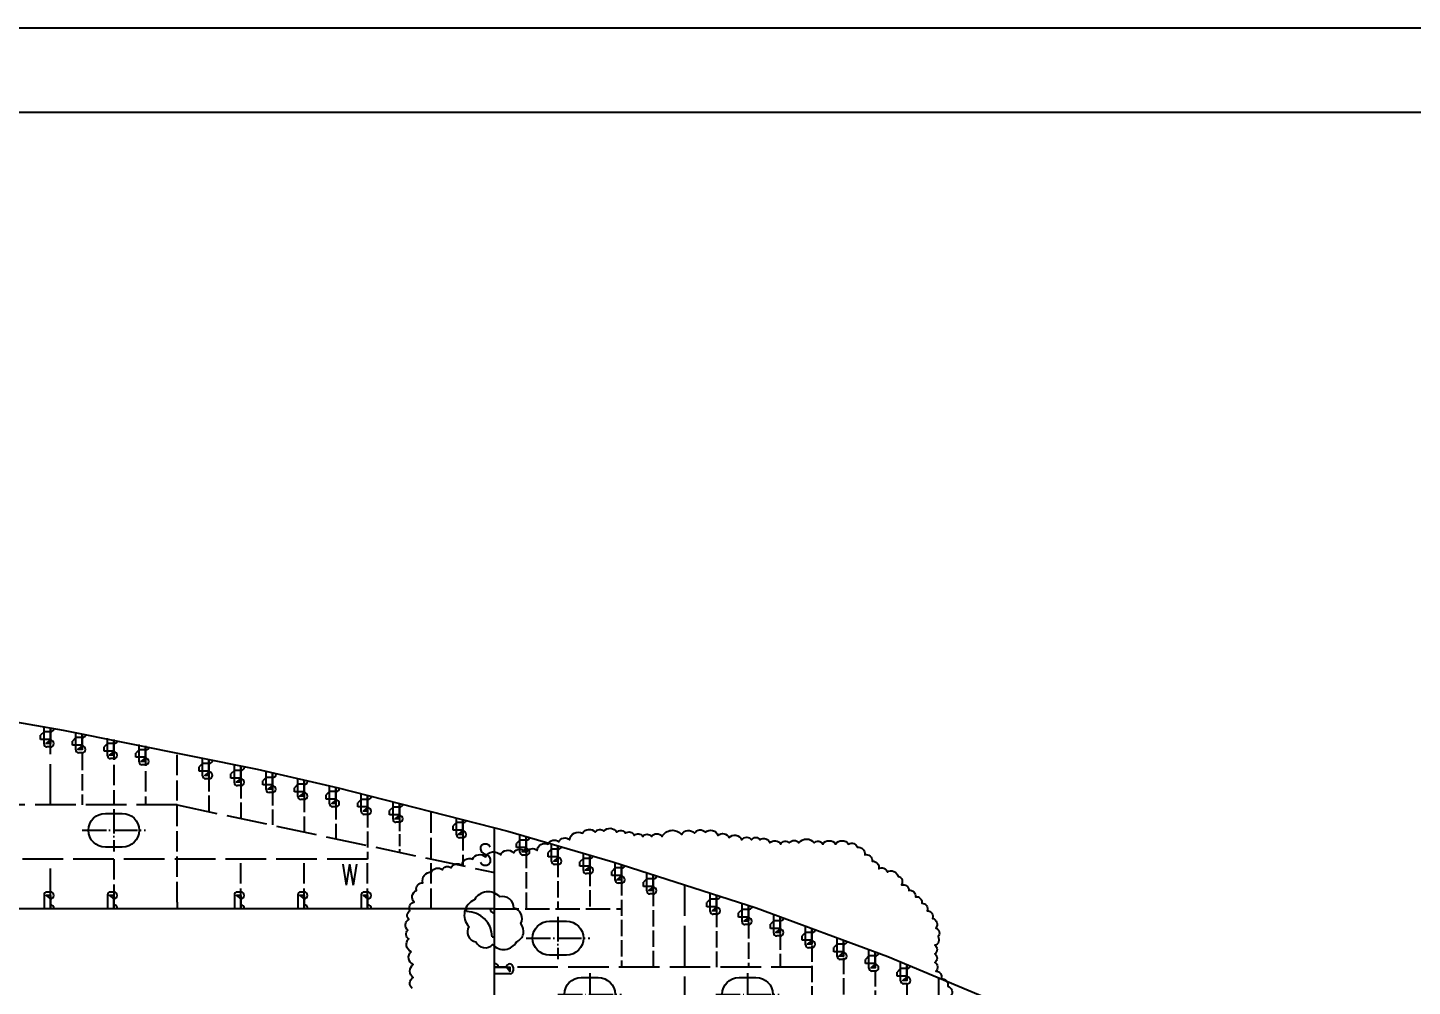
# Model space of a CAD drawing. Extents: x 373818 to 563892, y 592057 to 634257.
# Drawn here: x 533682 to 550048, y 622826 to 634157 of the extents above; entities that cross this region are included whole.
import ezdxf

# ---------------------------------------------------------------- set-up
doc = ezdxf.new("R2010")
doc.units = 0
doc.header["$LTSCALE"] = 40
doc.header["$MEASUREMENT"] = 0
doc.linetypes.add('ACAD_ISO02W100', pattern=[15, 12, -3])
doc.linetypes.add('ACAD_ISO04W100', pattern=[30.5, 24, -3, 0.5, -3])
doc.layers.get('0').update_dxf_attribs({"linetype": 'CONTINUOUS'})
for name, color, linetype in [('01CONTINUOUS', 2, 'CONTINUOUS'), ('BT_ENG', 7, 'CONTINUOUS'), ('C-CON', 4, 'CONTINUOUS'), ('C-DAS', 4, 'ACAD_ISO02W100'), ('MODIFY', 7, 'CONTINUOUS'), ('Y-CON', 2, 'CONTINUOUS'), ('Y-DAS', 2, 'ACAD_ISO02W100')]:
    doc.layers.add(name, color=color, linetype=linetype)
doc.styles.add('ROMANS', font='romans.shx', dxfattribs={"width": 0.75, "height": 250, "bigfont": 'hzdx.shx'})

# ---------------------------------------------------------------- blocks, each defined once
blk = doc.blocks.new('A$C3512239F')
at = {"color": 7, "linetype": 'ACAD_ISO04W100', "ltscale": 0.3}
for p, q in [((375, 0), (375, 500)), ((0, 250), (750, 250))]:
    blk.add_line(p, q, dxfattribs=at)
at = {"color": 7, "linetype": 'Continuous'}
for p, q in [((475, 450), (275, 450)), ((275, 50), (475, 50))]:
    blk.add_line(p, q, dxfattribs=at)
for centre, start, end in [((275, 250), 90, 270), ((475, 250), 270, 90)]:
    blk.add_arc(centre, 200, start, end, dxfattribs=at)

msp = doc.modelspace()

# ---------------------------------------------------------------- linework, layer by layer
at = {"color": 2}
msp.add_line((447392.4, 633156.6), (562792.4, 633156.6), dxfattribs=at)
at = {"color": 7, "ltscale": 0.2}
for p, q in [((533875.3, 625833.6), (533835.3, 625793.6)), ((533875.3, 625689.6), (533875.3, 625894.7)), ((533950.3, 625833.6), (533875.3, 625833.6)), ((534250.3, 625620.7), (534250.3, 625825.7)), ((533835.3, 625744.1), (533835.3, 625793.6)), ((533950.3, 625744.1), (533835.3, 625744.1)), ((534250.3, 625764.7), (534210.3, 625724.7)), ((534210.3, 625675.1), (534210.3, 625724.7)), ((534325.3, 625675.1), (534210.3, 625675.1)), ((534325.3, 625764.7), (534250.3, 625764.7)), ((534625.3, 625695.7), (534585.3, 625655.7)), ((534585.3, 625606.2), (534585.3, 625655.7)), ((534625.3, 625551.7), (534625.3, 625756.8)), ((534700.3, 625695.7), (534625.3, 625695.7)), ((535000.3, 625477.7), (535000.3, 625682.8)), ((534700.3, 625606.2), (534585.3, 625606.2)), ((535000.3, 625621.7), (534960.3, 625581.7)), ((534960.3, 625532.1), (534960.3, 625581.7)), ((535075.3, 625532.1), (534960.3, 625532.1)), ((535075.3, 625621.7), (535000.3, 625621.7)), ((535750.3, 625314.2), (535750.3, 625519.3)), ((535750.3, 625458.2), (535710.3, 625418.2)), ((535710.3, 625368.7), (535710.3, 625418.2)), ((535825.3, 625368.7), (535710.3, 625368.7)), ((535825.3, 625458.2), (535750.3, 625458.2)), ((536125.3, 625376.5), (536085.3, 625336.5)), ((536085.3, 625286.9), (536085.3, 625336.5)), ((536125.3, 625232.5), (536125.3, 625437.6)), ((536200.3, 625376.5), (536125.3, 625376.5)), ((536500.3, 625150.7), (536500.3, 625355.8)), ((536200.3, 625286.9), (536085.3, 625286.9)), ((536500.3, 625294.8), (536460.3, 625254.8)), ((536460.3, 625205.2), (536460.3, 625254.8)), ((536575.3, 625205.2), (536460.3, 625205.2)), ((536575.3, 625294.8), (536500.3, 625294.8)), ((536875.3, 625213), (536835.3, 625173)), ((536835.3, 625123.5), (536835.3, 625173)), ((536875.3, 625069), (536875.3, 625274.1)), ((536950.3, 625213), (536875.3, 625213)), ((537250.3, 624983), (537250.3, 625188.1)), ((536950.3, 625123.5), (536835.3, 625123.5)), ((537250.3, 625127), (537210.3, 625087)), ((537210.3, 625037.5), (537210.3, 625087)), ((537325.3, 625037.5), (537210.3, 625037.5)), ((537325.3, 625127), (537250.3, 625127)), ((537625.3, 625035.6), (537585.3, 624995.6)), ((537625.3, 624891.6), (537625.3, 625096.7)), ((537700.3, 625035.6), (537625.3, 625035.6)), ((538000.3, 624799.9), (538000.3, 625005)), ((537585.3, 624946.1), (537585.3, 624995.6)), ((537700.3, 624946.1), (537585.3, 624946.1)), ((538000.3, 624943.9), (537960.3, 624903.9)), ((537960.3, 624854.3), (537960.3, 624903.9)), ((538075.3, 624854.3), (537960.3, 624854.3)), ((538075.3, 624943.9), (538000.3, 624943.9)), ((538750.3, 624760.5), (538710.3, 624720.5)), ((538710.3, 624670.9), (538710.3, 624720.5)), ((538825.3, 624670.9), (538710.3, 624670.9)), ((538750.3, 624616.5), (538750.3, 624813.9)), ((538825.3, 624760.5), (538750.3, 624760.5)), ((539500.3, 624554.3), (539460.3, 624514.3)), ((539460.3, 624464.8), (539460.3, 624514.3)), ((539500.3, 624410.3), (539500.3, 624615.4)), ((539575.3, 624554.3), (539500.3, 624554.3)), ((539575.3, 624464.8), (539460.3, 624464.8)), ((539875.3, 624445.6), (539835.3, 624405.6)), ((539835.3, 624356), (539835.3, 624405.6)), ((539950.3, 624356), (539835.3, 624356)), ((539875.3, 624301.5), (539875.3, 624506.3)), ((539950.3, 624445.6), (539875.3, 624445.6)), ((540250.3, 624192.6), (540250.3, 624395.1)), ((540250.3, 624336.6), (540210.3, 624296.6)), ((540210.3, 624247.1), (540210.3, 624296.6)), ((540325.3, 624247.1), (540210.3, 624247.1)), ((540325.3, 624336.6), (540250.3, 624336.6)), ((540625.3, 624224.5), (540585.3, 624184.5)), ((540585.3, 624134.9), (540585.3, 624184.5)), ((540625.3, 624080.5), (540625.3, 624285.5)), ((540700.3, 624224.5), (540625.3, 624224.5)), ((540700.3, 624134.9), (540585.3, 624134.9)), ((541000.3, 624096.4), (540960.3, 624056.4)), ((540960.3, 624006.8), (540960.3, 624056.4)), ((541000.3, 623952.4), (541000.3, 624171.2)), ((541075.3, 624096.4), (541000.3, 624096.4)), ((533875.3, 623904.9), (533875.3, 623739.9)), ((534625.3, 623904.9), (534625.3, 623739.9)), ((536125.3, 623904.9), (536125.3, 623739.9)), ((536875.3, 623904.9), (536875.3, 623739.9)), ((537625.3, 623904.9), (537625.3, 623739.9)), ((541075.3, 624006.8), (540960.3, 624006.8)), ((541750.3, 623855.6), (541710.3, 623815.6)), ((541750.3, 623711.6), (541750.3, 623930.4)), ((541825.3, 623855.6), (541750.3, 623855.6)), ((541710.3, 623766), (541710.3, 623815.6)), ((541825.3, 623766), (541710.3, 623766)), ((542125.3, 623733.5), (542085.3, 623693.5)), ((542085.3, 623644), (542085.3, 623693.5)), ((542125.3, 623589.5), (542125.3, 623808.4)), ((542200.3, 623733.5), (542125.3, 623733.5)), ((542200.3, 623644), (542085.3, 623644)), ((542500.3, 623599.4), (542460.3, 623559.4)), ((542460.3, 623509.9), (542460.3, 623559.4)), ((542500.3, 623455.4), (542500.3, 623674.3)), ((542575.3, 623599.4), (542500.3, 623599.4)), ((542875.3, 623317), (542875.3, 623535.8)), ((542575.3, 623509.9), (542460.3, 623509.9)), ((542875.3, 623461), (542835.3, 623421)), ((542835.3, 623371.5), (542835.3, 623421)), ((542950.3, 623371.5), (542835.3, 623371.5)), ((542950.3, 623461), (542875.3, 623461)), ((543250.3, 623178.5), (543250.3, 623397.4)), ((543250.3, 623322.6), (543210.3, 623282.6)), ((543210.3, 623233), (543210.3, 623282.6)), ((543325.3, 623233), (543210.3, 623233)), ((543325.3, 623322.6), (543250.3, 623322.6)), ((543625.3, 623040.1), (543625.3, 623259)), ((543625.3, 623184.1), (543585.3, 623144.1)), ((543585.3, 623094.6), (543585.3, 623144.1)), ((543700.3, 623094.6), (543585.3, 623094.6)), ((543700.3, 623184.1), (543625.3, 623184.1)), ((544000.3, 623034.6), (543960.3, 622994.6)), ((544000.3, 622890.6), (544000.3, 623109.4)), ((544075.3, 623034.6), (544000.3, 623034.6)), ((539385.3, 622974.9), (539200.3, 622974.9)), ((543960.3, 622945), (543960.3, 622994.6)), ((544075.3, 622945), (543960.3, 622945))]:
    msp.add_line(p, q, dxfattribs=at)
for p, q in [((533950.3, 625654.6), (533910.3, 625654.6)), ((534325.3, 625585.7), (534285.3, 625585.7)), ((534700.3, 625516.7), (534660.3, 625516.7)), ((535075.3, 625442.7), (535035.3, 625442.7)), ((535825.3, 625279.2), (535785.3, 625279.2)), ((536200.3, 625197.5), (536160.3, 625197.5)), ((536575.3, 625115.7), (536535.3, 625115.7)), ((536950.3, 625034), (536910.3, 625034)), ((537325.3, 624948), (537285.3, 624948)), ((537700.3, 624856.6), (537660.3, 624856.6)), ((538075.3, 624764.9), (538035.3, 624764.9)), ((538825.3, 624581.5), (538785.3, 624581.5)), ((539575.3, 624375.3), (539535.3, 624375.3)), ((539950.3, 624266.5), (539910.3, 624266.5)), ((540325.3, 624157.6), (540285.3, 624157.6)), ((540700.3, 624045.5), (540660.3, 624045.5)), ((533950.3, 623939.9), (533910.3, 623939.9)), ((534700.3, 623939.9), (534660.3, 623939.9)), ((536200.3, 623939.9), (536160.3, 623939.9)), ((536950.3, 623939.9), (536910.3, 623939.9)), ((537700.3, 623939.9), (537660.3, 623939.9)), ((541075.3, 623917.4), (541035.3, 623917.4)), ((538870.3, 623709.9), (538870.3, 623739.9)), ((541825.3, 623676.6), (541785.3, 623676.6)), ((542200.3, 623554.5), (542160.3, 623554.5)), ((539170.3, 623409.9), (539200.3, 623409.9)), ((542575.3, 623420.4), (542535.3, 623420.4)), ((542950.3, 623282), (542910.3, 623282)), ((539420.3, 623049.9), (539420.3, 623009.9)), ((543325.3, 623143.5), (543285.3, 623143.5)), ((543700.3, 623005.1), (543660.3, 623005.1)), ((544075.3, 622855.6), (544035.3, 622855.6))]:
    msp.add_line(p, q)
for centre, start, end in [((533950.3, 625878.6), 270, 354.14569), ((534325.3, 625809.7), 270, 354.14569), ((534700.3, 625740.7), 270, 354.14569), ((535075.3, 625666.7), 270, 354.14569), ((535825.3, 625503.2), 270, 354.14569), ((536200.3, 625421.5), 270, 354.14569), ((536575.3, 625339.7), 270, 354.14569), ((536950.3, 625258), 270, 354.14569), ((537325.3, 625172), 270, 354.14569), ((537700.3, 625080.6), 270, 354.14569), ((538075.3, 624988.9), 270, 354.14569), ((538825.3, 624805.5), 270, 332.30302), ((539575.3, 624599.3), 270, 339.10374), ((539950.3, 624490.5), 270, 336.35504), ((540325.3, 624381.6), 270, 333.58897), ((540700.3, 624269.5), 270, 332.21089), ((541075.3, 624141.4), 270, 344.19776), ((541825.3, 623900.6), 270, 344.19776), ((533950.3, 623743), 4.65241, 90), ((534700.3, 623743), 4.65241, 90), ((536200.3, 623743), 4.65241, 90), ((536950.3, 623743), 4.65241, 90), ((537700.3, 623743), 4.65241, 90), ((542200.3, 623778.5), 270, 344.19776), ((542575.3, 623644.4), 270, 344.19776), ((542950.3, 623506), 270, 344.19776), ((543325.3, 623367.6), 270, 344.19776), ((543700.3, 623229.1), 270, 344.19776), ((539200.3, 623049.9), 0, 90), ((544075.3, 623079.6), 270, 344.19776)]:
    msp.add_arc(centre, 45, start, end, dxfattribs=at)
for centre, radius, start, end in [((533910.3, 625689.6), 35, 180, 270), ((533950.3, 625694.6), 40, 270, 90), ((534325.3, 625625.7), 40, 270, 90), ((534285.3, 625620.7), 35, 180, 270), ((534660.3, 625551.7), 35, 180, 270), ((534700.3, 625556.7), 40, 270, 90), ((535075.3, 625482.7), 40, 270, 90), ((535035.3, 625477.7), 35, 180, 270), ((535825.3, 625319.2), 40, 270, 90), ((535785.3, 625314.2), 35, 180, 270), ((536160.3, 625232.5), 35, 180, 270), ((536200.3, 625237.5), 40, 270, 90), ((536575.3, 625155.7), 40, 270, 90), ((536535.3, 625150.7), 35, 180, 270), ((536910.3, 625069), 35, 180, 270), ((536950.3, 625074), 40, 270, 90), ((537325.3, 624988), 40, 270, 90), ((537285.3, 624983), 35, 180, 270), ((537660.3, 624891.6), 35, 180, 270), ((537700.3, 624896.6), 40, 270, 90), ((538075.3, 624804.9), 40, 270, 90), ((538035.3, 624799.9), 35, 180, 270), ((538785.3, 624616.5), 35, 180, 270), ((538825.3, 624621.5), 40, 270, 90), ((539535.3, 624410.3), 35, 180, 270), ((539575.3, 624415.3), 40, 270, 90), ((539950.3, 624306.5), 40, 270, 90), ((539910.3, 624301.5), 35, 180, 270), ((540285.3, 624192.6), 35, 180, 270), ((540325.3, 624197.6), 40, 270, 90), ((540660.3, 624080.5), 35, 180, 270), ((540700.3, 624085.5), 40, 270, 90), ((533910.3, 623904.9), 35, 90, 180), ((533950.3, 623899.9), 40, 270, 90), ((534660.3, 623904.9), 35, 90, 180), ((534700.3, 623899.9), 40, 270, 90), ((536160.3, 623904.9), 35, 90, 180), ((536200.3, 623899.9), 40, 270, 90), ((536910.3, 623904.9), 35, 90, 180), ((536950.3, 623899.9), 40, 270, 90), ((537660.3, 623904.9), 35, 90, 180), ((537700.3, 623899.9), 40, 270, 90), ((541035.3, 623952.4), 35, 180, 270), ((541075.3, 623957.4), 40, 270, 90), ((538870.3, 623409.9), 300, 0, 90), ((539200.3, 623739.9), 50, 180, 270), ((541785.3, 623711.6), 35, 180, 270), ((541825.3, 623716.6), 40, 270, 90), ((542160.3, 623589.5), 35, 180, 270), ((542200.3, 623594.5), 40, 270, 90), ((542535.3, 623455.4), 35, 180, 270), ((542575.3, 623460.4), 40, 270, 90), ((542950.3, 623322), 40, 270, 90), ((542910.3, 623317), 35, 180, 270), ((543325.3, 623183.5), 40, 270, 90), ((539380.3, 623049.9), 40, 0, 180), ((543285.3, 623178.5), 35, 180, 270), ((543660.3, 623040.1), 35, 180, 270), ((543700.3, 623045.1), 40, 270, 90), ((539385.3, 623009.9), 35, 270, 0), ((544035.3, 622890.6), 35, 180, 270), ((544075.3, 622895.6), 40, 270, 90)]:
    msp.add_arc(centre, radius, start, end)
at = {"layer": '01CONTINUOUS'}
for p, q in [((539200.3, 621259.9), (539200.3, 624698.9)), ((539200.3, 623739.9), (526450.3, 623739.9))]:
    msp.add_line(p, q, dxfattribs=at)
msp.add_lwpolyline([(532788.3, 626083.3), (534100.3, 625854.1), (536393.3, 625390.5), (537350.3, 625171.9), (539359.3, 624658.2), (540600.3, 624297.7), (542293.3, 623751.7), (543850.3, 623176.9), (545749.3, 622382.1), (547100.3, 621784.1), (550350.3, 620333)], dxfattribs=at)
at = {"layer": 'BT_ENG'}
msp.add_line((444892.4, 634156.6), (563792.4, 634156.6), dxfattribs=at)
at = {"layer": 'C-DAS'}
for p, q in [((535450.3, 624969.9), (529450.3, 624969.9)), ((535450.3, 624969.9), (539200.3, 624169.9)), ((537700.3, 624329.9), (523450.3, 624329.9)), ((542950.3, 623049.9), (539200.3, 623049.9))]:
    msp.add_line(p, q, dxfattribs=at)
at = {"layer": 'MODIFY', "color": 1, "linetype": 'Continuous'}
msp.add_lwpolyline([(538225.8, 622801.4, -0.5205671), (538238.6, 622928.7, -0.5205671), (538238.6, 623081.5, -0.5205671), (538213.1, 623234.2, -0.5205671), (538187.6, 623387, -0.5205671), (538174.9, 623488.8, -0.5205671), (538187.6, 623616.1, -0.5205671), (538200.3, 623717.9, -0.5205671), (538251.3, 623819.7, -0.5205671), (538276.8, 623959.7, -0.5205671), (538353.2, 624048.8, -0.5205671), (538455.1, 624176.1, -0.5205671), (538582.5, 624201.6, -0.5205671), (538684.4, 624227, -0.5205671), (538811.8, 624252.5, -0.5205671), (538939.2, 624328.9, -0.5205671), (539092, 624354.3, -0.5205671), (539270.3, 624379.8, -0.5205671), (539423.2, 624405.2, -0.5205671), (539576.1, 624405.2, -0.5205671), (539703.4, 624430.7, -0.5205671), (539830.8, 624507.1, -0.5205671), (539958.2, 624532.5, -0.5205671), (540085.6, 624558, -0.5205671), (540238.4, 624634.3, -0.5205671), (540391.3, 624647.1, -0.5205671), (540493.2, 624659.8, -0.5205671), (540646, 624647.1, -0.5205671), (540747.9, 624634.3, -0.5205671), (540849.9, 624608.9, -0.5205671), (540951.8, 624596.2, -0.5205671), (541053.7, 624596.2, -0.5205671), (541181, 624596.2, -0.5205671), (541410.3, 624621.6, -0.5205671), (541563.2, 624634.3, -0.5205671), (541690.6, 624647.1, -0.5205671), (541843.4, 624608.9, -0.5205671), (541970.8, 624583.4, -0.5205671), (542123.7, 624558, -0.5205671), (542238.3, 624558, -0.5205671), (542340.2, 624558, -0.5205671), (542454.8, 624519.8, -0.5205671), (542582.2, 624507.1, -0.5205671), (542684.1, 624519.8, -0.5205671), (542798.8, 624519.8, -0.5205671), (542977.1, 624519.8, -0.5205671), (543079, 624507.1, -0.5205671), (543231.9, 624507.1, -0.5205671), (543384.7, 624507.1, -0.5205671), (543486.6, 624468.9, -0.5205671), (543575.8, 624379.8, -0.5205671), (543664.9, 624303.4, -0.5205671), (543741.4, 624214.3, -0.5205671), (543843.3, 624176.1, -0.5205671), (543970.7, 624125.2, -0.5205671), (544008.9, 624023.4, -0.5205671), (544098, 623959.7, -0.5205671), (544174.5, 623883.4, -0.5205671), (544250.9, 623807, -0.5205671), (544314.6, 623717.9, -0.5205671), (544378.3, 623628.8, -0.5205671), (544416.5, 623514.2, -0.5205671), (544442, 623412.4, -0.5205671), (544403.8, 623310.6, -0.5205671), (544403.8, 623208.8, -0.5205671), (544403.8, 623106.9, -0.5205671), (544416.5, 623005.1, -0.5205671), (544480.2, 622916, -0.5205671), (544556.6, 622826.9, -0.5205671), (544594.8, 622712.4, -0.5205671)], format="xyb", dxfattribs=at)
msp.add_lwpolyline([(539459.8, 623351.4, 0.5205671), (539509.6, 623566.6, 0.5205671), (539426.7, 623748.8, 0.5205671), (539260.8, 623881.2, 0.5205671), (538962.2, 623848.1, 0.5205671), (538895.9, 623533.5, 0.5205671), (538978.8, 623351.4, 0.5205671), (539177.9, 623318.2, 0.5205671), (539459.8, 623351.4)], format="xyb", close=True, dxfattribs=at)
at = {"layer": 'Y-CON'}
for p, q in [((533950.3, 625694.6), (533950.3, 625881.7)), ((534325.3, 625625.7), (534325.3, 625812.8)), ((534700.3, 625556.7), (534700.3, 625743.9)), ((535075.3, 625482.7), (535075.3, 625669.8)), ((535825.3, 625319.2), (535825.3, 625506.4)), ((536200.3, 625237.5), (536200.3, 625424.6)), ((536575.3, 625155.7), (536575.3, 625342.9)), ((536950.3, 625074), (536950.3, 625261.2)), ((537325.3, 624988), (537325.3, 625175.2)), ((537700.3, 624896.6), (537700.3, 625083.7)), ((538075.3, 624804.9), (538075.3, 624992)), ((538825.3, 624621.5), (538825.3, 624794.8)), ((539575.3, 624415.3), (539575.3, 624595.5)), ((539950.3, 624306.5), (539950.3, 624484.5)), ((540325.3, 624197.6), (540325.3, 624373.3)), ((540700.3, 624085.5), (540700.3, 624261.3)), ((541075.3, 623957.4), (541075.3, 624144.5)), ((533950.3, 623899.9), (533950.3, 623739.9)), ((534700.3, 623899.9), (534700.3, 623739.9)), ((536200.3, 623899.9), (536200.3, 623739.9)), ((536950.3, 623899.9), (536950.3, 623739.9)), ((537700.3, 623899.9), (537700.3, 623739.9)), ((541825.3, 623716.6), (541825.3, 623903.7)), ((542200.3, 623594.5), (542200.3, 623781.7)), ((542575.3, 623460.4), (542575.3, 623647.6)), ((542950.3, 623322), (542950.3, 623509.1)), ((543325.3, 623183.5), (543325.3, 623370.7)), ((543700.3, 623045.1), (543700.3, 623232.3)), ((544075.3, 622895.6), (544075.3, 623082.7))]:
    msp.add_line(p, q, dxfattribs=at)
for points in [[(533950.3, 625874.6), (533950.3, 625694.6), (533900.3, 625694.6), (533950.3, 625734.6)], [(534325.3, 625805.7), (534325.3, 625625.7), (534275.3, 625625.7), (534325.3, 625665.7)], [(534700.3, 625736.7), (534700.3, 625556.7), (534650.3, 625556.7), (534700.3, 625596.7)], [(535075.3, 625662.7), (535075.3, 625482.7), (535025.3, 625482.7), (535075.3, 625522.7)], [(535825.3, 625499.2), (535825.3, 625319.2), (535775.3, 625319.2), (535825.3, 625359.2)], [(536200.3, 625417.5), (536200.3, 625237.5), (536150.3, 625237.5), (536200.3, 625277.5)], [(536575.3, 625335.7), (536575.3, 625155.7), (536525.3, 625155.7), (536575.3, 625195.7)], [(536950.3, 625254), (536950.3, 625074), (536900.3, 625074), (536950.3, 625114)], [(537325.3, 625168), (537325.3, 624988), (537275.3, 624988), (537325.3, 625028)], [(537700.3, 625076.6), (537700.3, 624896.6), (537650.3, 624896.6), (537700.3, 624936.6)], [(538075.3, 624984.9), (538075.3, 624804.9), (538025.3, 624804.9), (538075.3, 624844.9)], [(538825.3, 624794.8), (538825.3, 624621.5), (538775.3, 624621.5), (538825.3, 624661.5)], [(539575.3, 624595.3), (539575.3, 624415.3), (539525.3, 624415.3), (539575.3, 624455.3)], [(539950.3, 624486.5), (539950.3, 624306.5), (539900.3, 624306.5), (539950.3, 624346.5)], [(540325.3, 624377.6), (540325.3, 624197.6), (540275.3, 624197.6), (540325.3, 624237.6)], [(540700.3, 624265.5), (540700.3, 624085.5), (540650.3, 624085.5), (540700.3, 624125.5)], [(541075.3, 624137.4), (541075.3, 623957.4), (541025.3, 623957.4), (541075.3, 623997.4)], [(533950.3, 623747), (533950.3, 623899.9), (533900.3, 623899.9), (533950.3, 623859.9)], [(534700.3, 623747), (534700.3, 623899.9), (534650.3, 623899.9), (534700.3, 623859.9)], [(536200.3, 623747), (536200.3, 623899.9), (536150.3, 623899.9), (536200.3, 623859.9)], [(536950.3, 623747), (536950.3, 623899.9), (536900.3, 623899.9), (536950.3, 623859.9)], [(537700.3, 623747), (537700.3, 623899.9), (537650.3, 623899.9), (537700.3, 623859.9)], [(541825.3, 623896.6), (541825.3, 623716.6), (541775.3, 623716.6), (541825.3, 623756.6)], [(542200.3, 623774.5), (542200.3, 623594.5), (542150.3, 623594.5), (542200.3, 623634.5)], [(542575.3, 623640.4), (542575.3, 623460.4), (542525.3, 623460.4), (542575.3, 623500.4)], [(542950.3, 623502), (542950.3, 623322), (542900.3, 623322), (542950.3, 623362)], [(543325.3, 623363.5), (543325.3, 623183.5), (543275.3, 623183.5), (543325.3, 623223.5)], [(543700.3, 623225.1), (543700.3, 623045.1), (543650.3, 623045.1), (543700.3, 623085.1)], [(539200.3, 623049.9), (539380.3, 623049.9), (539380.3, 622999.9), (539340.3, 623049.9)], [(544075.3, 623075.6), (544075.3, 622895.6), (544025.3, 622895.6), (544075.3, 622935.6)]]:
    msp.add_lwpolyline(points, dxfattribs=at)
at = {"layer": 'Y-DAS'}
for p, q in [((533950.3, 624969.9), (533950.3, 625881.7)), ((533950.3, 623739.9), (533950.3, 624329.9)), ((541450.3, 621259.9), (541450.3, 624028.3)), ((536950.3, 623739.9), (536950.3, 623819.9)), ((544450.3, 621259.9), (544450.3, 622925.8))]:
    msp.add_line(p, q, dxfattribs=at)
at = {"layer": 'Y-DAS', "ltscale": 0.4}
for p, q in [((534325.3, 625812.8), (534325.3, 624969.9)), ((535825.3, 625319.2), (535825.3, 624889.9)), ((536200.3, 625237.5), (536200.3, 624809.9)), ((536575.3, 625155.7), (536575.3, 624735.3)), ((536950.3, 625074), (536950.3, 624653.5)), ((537325.3, 624988), (537325.3, 624569.9)), ((537700.3, 624896.6), (537700.3, 624329.9)), ((538825.3, 624621.5), (538825.3, 624249.9)), ((539575.3, 624415.3), (539575.3, 623739.9)), ((539950.3, 624308.6), (539950.3, 623739.9)), ((540325.3, 624201.9), (540325.3, 623739.9)), ((540700.3, 624089.6), (540700.3, 623049.9)), ((541075.3, 623965.1), (541075.3, 623049.9)), ((541825.3, 623716.6), (541825.3, 623049.9)), ((542200.3, 623583.8), (542200.3, 623049.9)), ((542575.3, 623449), (542575.3, 623056.6)), ((542950.3, 623306.4), (542950.3, 622409.9)), ((543325.3, 623160.8), (543325.3, 622409.9)), ((543700.3, 623015.6), (543700.3, 622409.9)), ((544075.3, 622861.1), (544075.3, 622409.9))]:
    msp.add_line(p, q, dxfattribs=at)
at = {"layer": 'Y-DAS', "ltscale": 0.5}
for p, q in [((534700.3, 625743.9), (534700.3, 624969.9)), ((535075.3, 625669.8), (535075.3, 624969.9)), ((535450.3, 623819.9), (535450.3, 625588.1)), ((538450.3, 623739.9), (538450.3, 624890.6)), ((534700.3, 624329.9), (534700.3, 623739.9)), ((536200.3, 623739.9), (536200.3, 624329.9)), ((536950.3, 623739.9), (536950.3, 624329.9)), ((537700.3, 623739.9), (537700.3, 624329.9)), ((539200.3, 622511.4), (539200.3, 623936.3)), ((535450.3, 623819.9), (535450.3, 623739.9)), ((536200.3, 623819.9), (536200.3, 623739.9)), ((536950.3, 623819.9), (536950.3, 623739.9)), ((537700.3, 623739.9), (537700.3, 623819.9)), ((537700.3, 623819.9), (537700.3, 623739.9))]:
    msp.add_line(p, q, dxfattribs=at)
at = {"layer": 'Y-DAS', "ltscale": 0.3}
msp.add_line((538075.3, 624804.9), (538075.3, 624416), dxfattribs=at)
at = {"layer": 'Y-DAS', "ltscale": 0.6}
msp.add_line((539200.3, 623739.9), (540700.3, 623739.9), dxfattribs=at)

# ---------------------------------------------------------------- block references
at = {"layer": 'C-CON', "xscale": -1, "rotation": 180}
for p in [(534325.3, 624919.9), (539575.3, 623644.9), (539950.3, 622979.9), (541815.5, 622979.9)]:
    msp.add_blockref('A$C3512239F', p, dxfattribs=at)

# ---------------------------------------------------------------- texts
at = {"char_height": 250, "width": 4189.533, "attachment_point": 1, "style": 'ROMANS'}
for s, insert in [('S', (539011.1, 624505)), ('W', (537390.8, 624270.1))]:
    msp.add_mtext(s, dxfattribs=dict(at, insert=insert))

doc.saveas('drawing.dxf')
